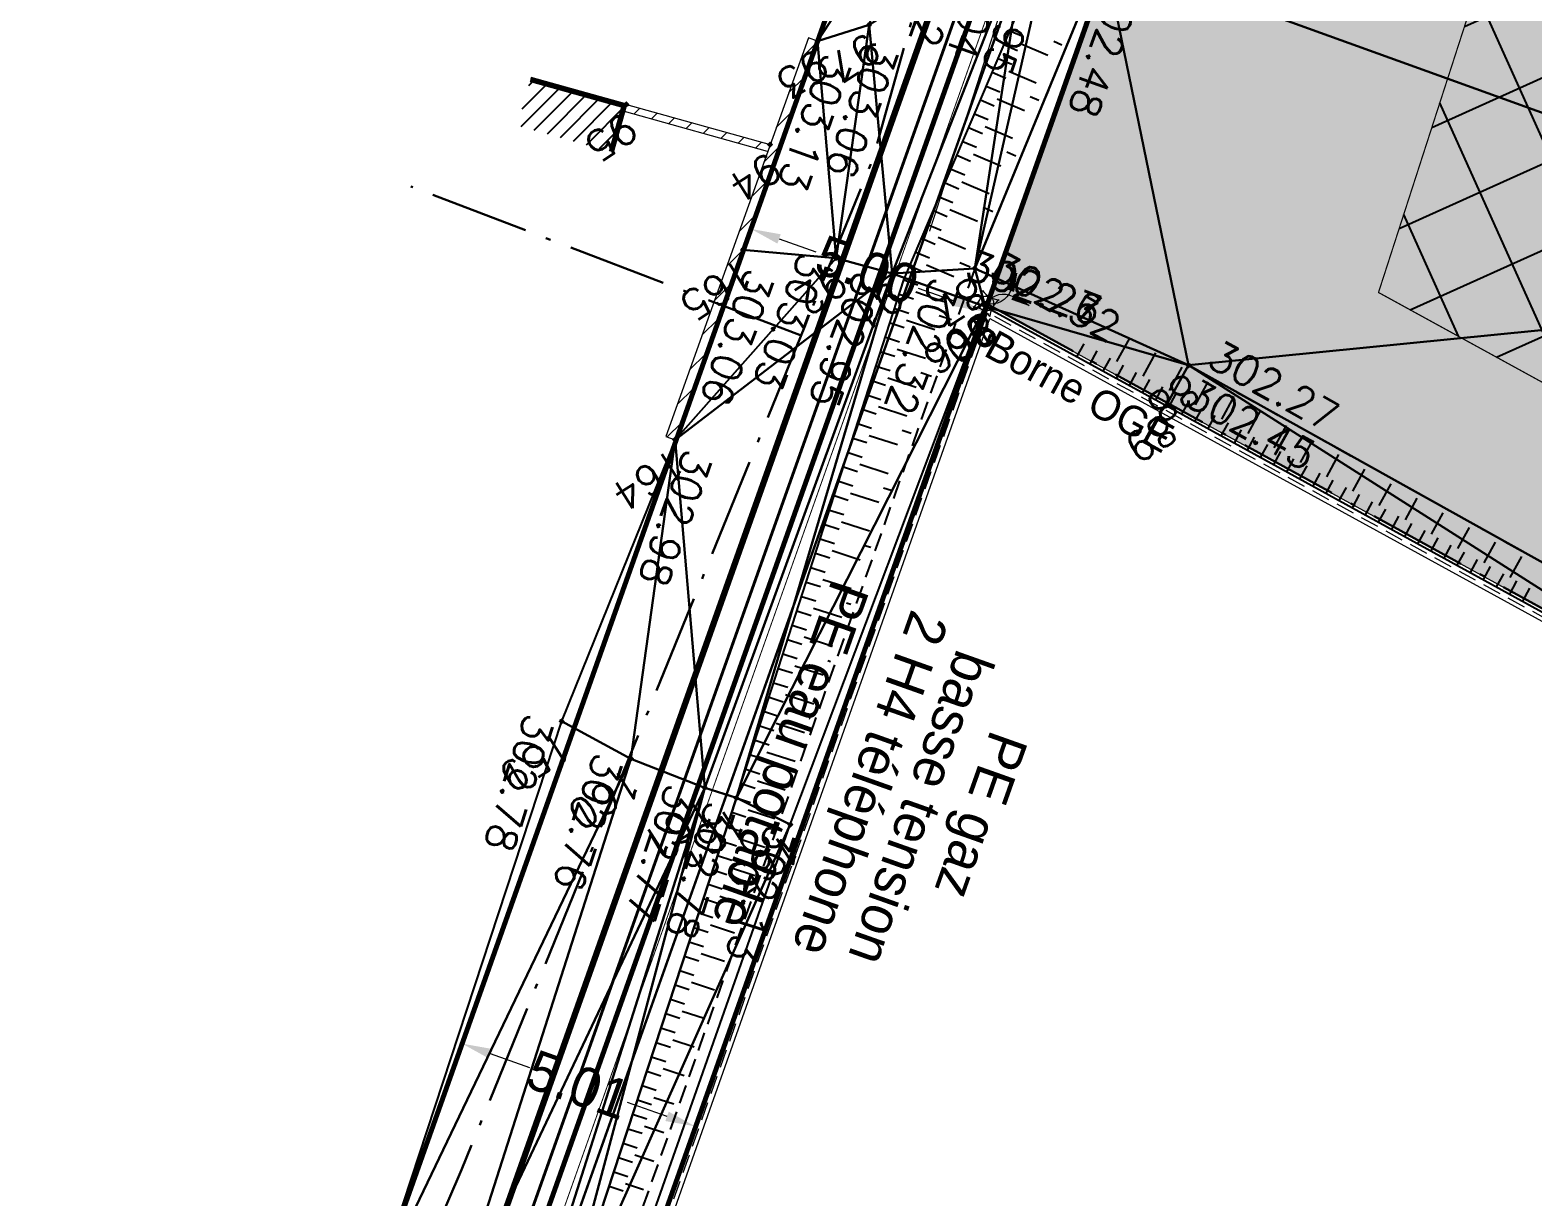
# Model space of a CAD drawing. Header units: metres. Extents: x 1851427 to 1852022, y 5183007 to 5183309.
# Drawn here: x 1851482.72 to 1851513.05, y 5183202.87 to 5183226.4 of the extents above; entities that cross this region are included whole.
import ezdxf
from ezdxf.enums import TextEntityAlignment as Align

# ---------------------------------------------------------------- set-up
doc = ezdxf.new("R2010")
doc.units = ezdxf.units.M
doc.header["$LTSCALE"] = 2.5
doc.header["$PDMODE"] = 35
doc.header["$PDSIZE"] = 0.03
for name, pattern in [('L16', [0.375, 0.3, -0.075]), ('L32', [2.5, 2, -0.1, 0.1, -0.1, 0.1, -0.1]), ('L5', [1.15, 0.8, -0.175, 0, -0.175]), ('L8', [0.225, 0.15, -0.075])]:
    doc.linetypes.add(name, pattern=pattern)
doc.layers.get('0').update_dxf_attribs({"linetype": 'CONTINUOUS', "lineweight": 30})
doc.layers.get('Defpoints').update_dxf_attribs({"linetype": 'CONTINUOUS'})
for name, color, linetype in [('BAT', 7, 'CONTINUOUS'), ('BAT_EP', 251, 'CONTINUOUS'), ('BAT_HAC', 251, 'CONTINUOUS'), ('EU 1_Canalisations', 34, 'L32'), ('PRO_IMPLANTATION_MAISON', 140, 'L8'), ('PRO_IMPLANTATION_MAISON_COT', 140, 'CONTINUOUS'), ('PRO_PAR_HAC', 7, 'CONTINUOUS'), ('PRO_RES_AEP', 130, 'CONTINUOUS'), ('PRO_RES_AEP_TXT', 130, 'CONTINUOUS'), ('PRO_RES_EDF', 1, 'CONTINUOUS'), ('PRO_RES_EDF_TXT', 1, 'CONTINUOUS'), ('PRO_RES_GDF', 30, 'CONTINUOUS'), ('PRO_RES_GDF_TXT', 30, 'CONTINUOUS'), ('PRO_RES_TEL', 84, 'CONTINUOUS'), ('PRO_RES_TEL_TXT', 84, 'CONTINUOUS'), ('PRO_VOI_APLAT', 7, 'CONTINUOUS'), ('PRO_VOI_APLAT_CON', 6, 'CONTINUOUS'), ('TAL_HACH', 44, 'CONTINUOUS'), ('TN_', 94, 'CONTINUOUS')]:
    doc.layers.add(name, color=color, linetype=linetype)
for name, color, linetype, lineweight in [('CLO_HAC', 251, 'CONTINUOUS', 15), ('CLO_MUR', 7, 'CONTINUOUS', 15), ('P', 7, 'CONTINUOUS', 50), ('PAR', 11, 'L5', 30), ('PAR_REP', 6, 'CONTINUOUS', 15), ('PRO_PAR', 1, 'CONTINUOUS', 35), ('PRO_PAR_COT', 200, 'CONTINUOUS', 20), ('TAL', 34, 'CONTINUOUS', 25), ('VOI', 251, 'CONTINUOUS', 20), ('Z', 7, 'CONTINUOUS', 9)]:
    doc.layers.add(name, color=color, linetype=linetype, lineweight=lineweight)
for name, color, linetype, plot in [('N', 1, 'CONTINUOUS', False), ('NCACHE', 7, 'CONTINUOUS', False), ('PCACHE', 7, 'CONTINUOUS', False), ('ZCACHE', 7, 'CONTINUOUS', False)]:
    doc.layers.add(name, color=color, linetype=linetype, plot=plot)
doc.layers.add('PRO_PAR_SURF', color=7, linetype='CONTINUOUS', lineweight=20, true_color=0x285a87)
doc.layers.add('PRO_PAR_TXT', color=7, linetype='CONTINUOUS', lineweight=20, true_color=0x285a87)
doc.styles.add('_ECRITURE', font='')
doc.styles.add('Ecriture', font='')
doc.styles.add('SIMPLEX', font='SIMPLEX.SHX', dxfattribs={"oblique": 27})
doc.styles.get("Standard").update_dxf_attribs({"font": 'Arial.ttf'})
doc.styles.get('_ECRITURE').set_extended_font_data('NewsGoth BT')
doc.styles.get('Ecriture').set_extended_font_data('NewsGoth BT')
doc.dimstyles.new('Voirie', dxfattribs={"dimtxt": 0.8, "dimasz": 0.6, "dimexe": 0.18, "dimexo": 0.0625, "dimgap": 0, "dimtad": 0, "dimzin": 0, "dimdsep": 46, "dimtxsty": 'Ecriture', "dimcen": 0.04, "dimclrd": 256, "dimclre": 256, "dimclrt": 256, "dimaunit": 2, "dimadec": 3, "dimazin": 0, "dimtfac": 1, "dimtofl": 0, "dimtmove": 0, "dimatfit": 0, "dimfxl": 1, "dimtolj": 1, "dimtzin": 0, "dimlwd": -1, "dimarcsym": 0})
pattern_1 = [(45, (0, 0), (-0.224506403027, 0.224506403027), [])]

# ---------------------------------------------------------------- blocks, each defined once
blk = doc.blocks.new('TCPOINT')
blk.add_point((0, 0))
at = {"layer": 'N'}
blk.add_attdef('MAT', (0.2, 0.2), '', height=0.34, dxfattribs=at)
at = {"layer": 'Z', "style": 'SIMPLEX'}
blk.add_attdef('ALT', (0.2, -0.54), '', height=0.34, dxfattribs=at)
blk = doc.blocks.new('*U42')
at = {"layer": 'PAR_REP'}
for radius in [0.15, 0.04]:
    blk.add_circle((0, 0), radius, dxfattribs=at)
for centre, start, end in [((-0.608, 0), 335.1326, 24.8674), ((0, 0.608), 245.1326, 294.8674), ((0.608, 0), 155.1326, 204.8674), ((0, -0.608), 65.1326, 114.8674)]:
    blk.add_arc(centre, 0.458, start, end, dxfattribs=at)
at = {"layer": 'PAR_REP', "style": '_ECRITURE'}
blk.add_text('Borne OGE', height=0.6, dxfattribs=at).set_placement((0.432, -0.948))
blk = doc.blocks.new('fleche cote')
blk.add_hatch(color=0).paths.add_polyline_path([(-0.524, -0.399), (-0.524, -0.55), (-0.975, -0.475)])
at = {"color": 0}
blk.add_lwpolyline([(-0.524, -0.475, 0.385882), (0, 0)], format="xyb", dxfattribs=at)
blk.add_lwpolyline([(-0.524, -0.399), (-0.524, -0.55), (-0.975, -0.475)], close=True, dxfattribs=at)
blk = doc.blocks.new('fleche cote2')
blk.add_hatch(color=0).paths.add_polyline_path([(-0.524, 0.399), (-0.524, 0.55), (-0.975, 0.475)])
at = {"color": 0}
blk.add_lwpolyline([(-0.524, 0.399), (-0.524, 0.55), (-0.975, 0.475)], close=True, dxfattribs=at)
blk.add_lwpolyline([(-0.524, 0.475, -0.385882), (0, 0)], format="xyb", dxfattribs=at)
blk = doc.blocks.new('*D81')
at = {"layer": 'Defpoints', "color": 0, "transparency": 16777216}
for p in [(1851497.273, 5183222.39), (1851497.309, 5183222.492), (1851501.998, 5183220.828)]:
    blk.add_point(p, dxfattribs=at)
at = {"layer": 'PRO_PAR_TXT', "lineweight": -2, "transparency": 16777216}
for p, q in [((1851497.288, 5183222.433), (1851497.213, 5183222.22)), ((1851501.977, 5183220.769), (1851501.902, 5183220.557))]:
    blk.add_line(p, q, dxfattribs=at)
at = {"layer": 'PRO_PAR_TXT', "transparency": 16777216}
for p, q in [((1851497.838, 5183222.189), (1851498.58, 5183221.926)), ((1851501.396, 5183220.927), (1851500.654, 5183221.19))]:
    blk.add_line(p, q, dxfattribs=at)
for points in [[(1851497.872, 5183222.283), (1851497.805, 5183222.095), (1851497.273, 5183222.39)], [(1851501.43, 5183221.021), (1851501.363, 5183220.833), (1851501.962, 5183220.726)]]:
    blk.add_solid(points, dxfattribs=at)
at = {"layer": 'PRO_PAR_TXT', "transparency": 16777216, "insert": (1851499.617, 5183221.558), "char_height": 0.8, "attachment_point": 5, "rotation": 340.4674, "style": 'Ecriture'}
blk.add_mtext('\\A1;5.00', dxfattribs=at)
blk = doc.blocks.new('*D83')
at = {"layer": 'Defpoints', "color": 0, "transparency": 16777216}
for p in [(1851491.443, 5183205.958), (1851491.071, 5183204.908), (1851495.771, 5183203.241)]:
    blk.add_point(p, dxfattribs=at)
at = {"layer": 'PRO_PAR_TXT', "lineweight": -2, "transparency": 16777216}
for p, q in [((1851491.092, 5183204.967), (1851491.504, 5183206.128)), ((1851495.792, 5183203.3), (1851496.203, 5183204.46))]:
    blk.add_line(p, q, dxfattribs=at)
at = {"layer": 'PRO_PAR_TXT', "transparency": 16777216}
for p, q in [((1851492.009, 5183205.757), (1851492.805, 5183205.475)), ((1851495.578, 5183204.491), (1851494.782, 5183204.774))]:
    blk.add_line(p, q, dxfattribs=at)
for points in [[(1851492.042, 5183205.852), (1851491.976, 5183205.663), (1851491.443, 5183205.958)], [(1851495.611, 5183204.586), (1851495.544, 5183204.397), (1851496.143, 5183204.291)]]:
    blk.add_solid(points, dxfattribs=at)
at = {"layer": 'PRO_PAR_TXT', "transparency": 16777216, "insert": (1851493.793, 5183205.124), "char_height": 0.8, "attachment_point": 5, "rotation": 340.4674, "style": 'Ecriture'}
blk.add_mtext('\\A1;5.01', dxfattribs=at)

msp = doc.modelspace()

# ---------------------------------------------------------------- hatches: boundary and pattern name
at = {"layer": 'BAT_HAC'}
h = msp.add_hatch(dxfattribs=at)
h.set_pattern_fill('ANSI31', color=251, scale=0.075)
h.set_pattern_definition([(45, (0, 0), (-0.16837980227, 0.16837980227), [])])
h.paths.add_polyline_path([(1851494.488, 5183223.939), (1851494.757, 5183224.902), (1851492.83, 5183225.44), (1851492.562, 5183224.477)])
at = {"layer": 'CLO_HAC'}
h = msp.add_hatch(dxfattribs=at)
h.set_pattern_fill('ANSI31', color=251, scale=0.1)
h.set_pattern_definition(pattern_1)
h.paths.add_polyline_path([(1851495.551, 5183218.206), (1851495.74, 5183218.138), (1851498.617, 5183226.18), (1851498.429, 5183226.248)])
h = msp.add_hatch(dxfattribs=at)
h.set_pattern_fill('ANSI31', color=251, scale=0.1)
h.set_pattern_definition(pattern_1)
h.paths.add_polyline_path([(1851494.757, 5183224.902), (1851494.717, 5183224.758), (1851497.607, 5183223.951), (1851497.658, 5183224.093)])
at = {"layer": 'PRO_IMPLANTATION_MAISON'}
h = msp.add_hatch(dxfattribs=at)
h.set_pattern_fill('ANSI37', color=256, scale=0.5)
h.set_pattern_definition([(24.21, (1851429.304, 5183182.4787), (-0.651005, 1.447877), []), (114.21, (1851429.304, 5183182.4787), (-1.447877, -0.651005), [])])
h.paths.add_polyline_path([(1851528.938, 5183227.949), (1851513.393, 5183231.804), (1851509.934, 5183221.109), (1851524.346, 5183213.21), (1851526.943, 5183219.903)])
at = {"layer": 'PRO_PAR_HAC'}
h = msp.add_hatch(color=41, dxfattribs=at)
h.dxf.hatch_style = 1
h.paths.add_polyline_path([(1851538.934, 5183251.64), (1851540.137, 5183256.493), (1851535.284, 5183257.696), (1851533.826, 5183251.815), (1851514.328, 5183256.649), (1851520.18, 5183275.941), (1851523.867, 5183277.78), (1851518.743, 5183279.657), (1851510.294, 5183251.887), (1851507.475, 5183237.393), (1851507.007, 5183234.983), (1851502.018, 5183220.887), (1851502.04, 5183220.874), (1851503.33, 5183224.508), (1851507.866, 5183237.296), (1851533.783, 5183230.869), (1851534.987, 5183235.722)])
h = msp.add_hatch(color=94, dxfattribs=at)
h.dxf.hatch_style = 1
h.paths.add_polyline_path([(1851531.193, 5183241.196), (1851530.755, 5183241.923), (1851509.387, 5183247.222), (1851507.007, 5183234.983), (1851502.018, 5183220.887), (1851502.04, 5183220.874), (1851503.33, 5183224.508), (1851507.866, 5183237.296), (1851528.93, 5183232.072)])
h = msp.add_hatch(color=174, dxfattribs=at)
h.dxf.hatch_style = 1
h.paths.add_polyline_path([(1851533.783, 5183230.869), (1851507.866, 5183237.296), (1851503.33, 5183224.508), (1851502.04, 5183220.874), (1851526.425, 5183207.509), (1851530.764, 5183218.694)])
at = {"layer": 'PRO_VOI_APLAT'}
h = msp.add_hatch(color=81, dxfattribs=at)
h.dxf.hatch_style = 1
h.paths.add_polyline_path([(1851509.372, 5183247.143), (1851530.648, 5183241.867), (1851531.152, 5183241.031), (1851528.93, 5183232.072), (1851507.866, 5183237.296), (1851502.04, 5183220.874), (1851502.018, 5183220.887), (1851507.007, 5183234.983)])

# ---------------------------------------------------------------- linework, layer by layer
at = {"layer": 'BAT', "flags": 128}
msp.add_lwpolyline([(1851494.488, 5183223.939), (1851494.757, 5183224.902), (1851492.83, 5183225.44)], dxfattribs=at)
at = {"layer": 'BAT_EP', "const_width": 0.08, "flags": 128}
msp.add_lwpolyline([(1851494.44, 5183223.952), (1851494.695, 5183224.868), (1851492.817, 5183225.392)], dxfattribs=at)
at = {"layer": 'CLO_MUR', "flags": 128}
for points in [[(1851498.429, 5183226.248), (1851495.551, 5183218.206)], [(1851498.617, 5183226.18), (1851495.74, 5183218.138)], [(1851498.617, 5183226.18), (1851498.429, 5183226.248)], [(1851497.607, 5183223.951), (1851494.717, 5183224.758)], [(1851494.757, 5183224.902), (1851497.658, 5183224.093)], [(1851489.523, 5183185.595), (1851501.998, 5183220.828), (1851526.34, 5183207.486)], [(1851491.098, 5183189.534), (1851502.091, 5183220.583), (1851526.258, 5183207.337)], [(1851495.551, 5183218.206), (1851495.74, 5183218.138)]]:
    msp.add_lwpolyline(points, dxfattribs=at)
at = {"layer": 'CLO_MUR', "linetype": 'L8', "flags": 128}
msp.add_lwpolyline([(1851491.022, 5183189.574), (1851502.045, 5183220.706), (1851526.299, 5183207.411)], dxfattribs=at)
at = {"layer": 'EU 1_Canalisations', "flags": 128}
msp.add_lwpolyline([(1851526.685, 5183242.334, 0.125, 0.125, 0), (1851512.207, 5183245.925, 0.125, 0.125, 0), (1851507.559, 5183245.532, 0.125, 0.125, 0), (1851486.972, 5183187.547, 0.125, 0.125, 0), (1851490.165, 5183181.295, 0, 0, 0)], format="xyseb", dxfattribs=at)
at = {"layer": 'PAR', "flags": 128}
for points in [[(1851502.018, 5183220.887), (1851507.007, 5183234.983), (1851510.294, 5183251.887), (1851522.413, 5183291.72)], [(1851508.41, 5183254.678), (1851499.729, 5183223.797), (1851491.432, 5183203.416), (1851486.112, 5183191.14)], [(1851498.282, 5183220.241), (1851490.406, 5183223.247)], [(1851502.018, 5183220.887), (1851489.523, 5183185.595)], [(1851502.018, 5183220.887), (1851526.425, 5183207.509)]]:
    msp.add_lwpolyline(points, dxfattribs=at)
at = {"layer": 'PRO_IMPLANTATION_MAISON', "const_width": 0.025, "flags": 128}
msp.add_lwpolyline([(1851528.938, 5183227.949), (1851513.393, 5183231.804), (1851509.934, 5183221.109), (1851524.346, 5183213.21), (1851526.943, 5183219.903)], close=True, dxfattribs=at)
at = {"layer": 'PRO_IMPLANTATION_MAISON_COT', "linetype": 'L8', "const_width": 0.025, "flags": 128}
msp.add_lwpolyline([(1851505.971, 5183238.104), (1851500.874, 5183222.342)], dxfattribs=at)
at = {"layer": 'PRO_PAR', "const_width": 0.1, "flags": 128}
for points in [[(1851507.199, 5183250.369), (1851498.617, 5183226.18), (1851489.615, 5183200.803), (1851486.112, 5183191.14)], [(1851494.321, 5183199.115), (1851503.33, 5183224.508), (1851507.866, 5183237.296)]]:
    msp.add_lwpolyline(points, dxfattribs=at)
at = {"layer": 'PRO_PAR_SURF', "flags": 128}
for points in [[(1851538.934, 5183251.64), (1851540.137, 5183256.493), (1851535.284, 5183257.696), (1851533.826, 5183251.815), (1851514.328, 5183256.649), (1851520.18, 5183275.941), (1851523.867, 5183277.78), (1851518.743, 5183279.657), (1851510.294, 5183251.887), (1851507.475, 5183237.393), (1851507.007, 5183234.983), (1851502.018, 5183220.887), (1851502.04, 5183220.874), (1851503.33, 5183224.508), (1851507.866, 5183237.296), (1851533.783, 5183230.869), (1851534.987, 5183235.722)], [(1851507.866, 5183237.296), (1851507.475, 5183237.393), (1851507.007, 5183234.983), (1851502.018, 5183220.887), (1851502.04, 5183220.874), (1851503.33, 5183224.508)], [(1851533.783, 5183230.869), (1851507.866, 5183237.296), (1851503.33, 5183224.508), (1851502.04, 5183220.874), (1851526.425, 5183207.509), (1851530.764, 5183218.694)]]:
    msp.add_lwpolyline(points, close=True, dxfattribs=at)
at = {"layer": 'PRO_RES_AEP', "const_width": 0.06, "flags": 128}
msp.add_lwpolyline([(1851510.779, 5183255.564), (1851508.03, 5183245.365), (1851487.444, 5183187.379), (1851486.462, 5183185.523)], dxfattribs=at)
at = {"layer": 'PRO_RES_EDF', "const_width": 0.02, "flags": 128}
msp.add_lwpolyline([(1851511.165, 5183246.518), (1851509.336, 5183246.961), (1851509.336, 5183246.961, 0.414214), (1851508.75, 5183246.566), (1851508.477, 5183245.161, -0.037282), (1851508.084, 5183243.724), (1851489.688, 5183191.907, -0.214528), (1851488.553, 5183190.723), (1851483.628, 5183188.627)], format="xyb", dxfattribs=at)
at = {"layer": 'PRO_RES_GDF', "const_width": 0.05, "flags": 128}
msp.add_lwpolyline([(1851511.099, 5183246.174), (1851509.269, 5183246.618), (1851509.269, 5183246.618, 0.414214), (1851508.918, 5183246.38), (1851508.542, 5183244.447, -0.037282), (1851508.149, 5183243.01), (1851488.27, 5183187.017), (1851487.257, 5183185.102)], format="xyb", dxfattribs=at)
at = {"layer": 'PRO_RES_TEL', "const_width": 0.1, "flags": 128}
msp.add_lwpolyline([(1851511.501, 5183247.542), (1851509.394, 5183248.064, 0.429225), (1851508.783, 5183247.675), (1851508.459, 5183246.008, -0.037282), (1851508.067, 5183244.571), (1851489.45, 5183192.135, -0.214528), (1851488.315, 5183190.95), (1851482.774, 5183188.709)], format="xyb", dxfattribs=at)
at = {"layer": 'PRO_VOI_APLAT_CON', "flags": 128}
msp.add_lwpolyline([(1851509.372, 5183247.143), (1851530.648, 5183241.867), (1851531.152, 5183241.031), (1851528.93, 5183232.072), (1851507.866, 5183237.296), (1851502.04, 5183220.874), (1851502.018, 5183220.887), (1851507.007, 5183234.983)], close=True, dxfattribs=at)
at = {"layer": 'TAL', "flags": 128}
msp.add_lwpolyline([(1851490.053, 5183189.404), (1851490.41, 5183190.73), (1851493.265, 5183199.603), (1851496.978, 5183210.914), (1851500.358, 5183221.366), (1851503.326, 5183228.34), (1851506.823, 5183237.554)], dxfattribs=at)
at = {"layer": 'TAL', "linetype": 'L8', "flags": 128}
for points in [[(1851507.772, 5183237.319), (1851504.401, 5183227.929), (1851501.787, 5183221.594), (1851490.465, 5183189.603)], [(1851506.102, 5183219.641), (1851518.756, 5183212.593), (1851524.494, 5183209.652), (1851526.611, 5183210.28), (1851530.4, 5183219.28), (1851535.995, 5183217.406), (1851549.616, 5183212.61), (1851561.161, 5183208.734)]]:
    msp.add_lwpolyline(points, dxfattribs=at)
at = {"layer": 'TAL_HACH'}
for p, q in [((1851502.495, 5183226.387), (1851502.771, 5183226.27)), ((1851503.382, 5183226.175), (1851503.541, 5183226.107)), ((1851502.376, 5183226.108), (1851502.652, 5183225.991)), ((1851502.712, 5183226.131), (1851503.264, 5183225.896)), ((1851502.257, 5183225.83), (1851502.533, 5183225.712)), ((1851502.474, 5183225.573), (1851503.026, 5183225.338)), ((1851502.02, 5183225.272), (1851502.296, 5183225.154)), ((1851502.139, 5183225.551), (1851502.415, 5183225.433)), ((1851501.901, 5183224.993), (1851502.177, 5183224.875)), ((1851502.237, 5183225.015), (1851502.789, 5183224.78)), ((1851502.908, 5183225.059), (1851503.079, 5183224.986)), ((1851501.783, 5183224.714), (1851502.059, 5183224.596)), ((1851501.664, 5183224.435), (1851501.94, 5183224.317)), ((1851501.999, 5183224.457), (1851502.551, 5183224.222)), ((1851501.545, 5183224.156), (1851501.821, 5183224.038)), ((1851501.427, 5183223.877), (1851501.703, 5183223.759)), ((1851501.762, 5183223.899), (1851502.314, 5183223.664)), ((1851502.433, 5183223.943), (1851502.616, 5183223.865)), ((1851501.308, 5183223.598), (1851501.584, 5183223.48)), ((1851501.189, 5183223.319), (1851501.465, 5183223.201)), ((1851501.525, 5183223.341), (1851502.077, 5183223.106)), ((1851501.071, 5183223.04), (1851501.347, 5183222.922)), ((1851501.958, 5183222.827), (1851502.153, 5183222.744)), ((1851500.952, 5183222.761), (1851501.228, 5183222.643)), ((1851501.287, 5183222.783), (1851501.839, 5183222.548)), ((1851500.833, 5183222.482), (1851501.109, 5183222.364)), ((1851501.05, 5183222.225), (1851501.602, 5183221.99)), ((1851500.596, 5183221.924), (1851500.872, 5183221.806)), ((1851500.714, 5183222.203), (1851500.99, 5183222.085)), ((1851500.477, 5183221.645), (1851500.753, 5183221.527)), ((1851500.812, 5183221.667), (1851501.365, 5183221.432)), ((1851501.483, 5183221.711), (1851501.691, 5183221.623)), ((1851500.358, 5183221.366), (1851500.639, 5183221.261)), ((1851500.264, 5183221.076), (1851500.55, 5183220.983)), ((1851500.595, 5183221.122), (1851501.161, 5183220.925)), ((1851500.171, 5183220.785), (1851500.456, 5183220.693)), ((1851500.077, 5183220.495), (1851500.362, 5183220.403)), ((1851500.409, 5183220.548), (1851500.98, 5183220.363)), ((1851501.071, 5183220.644), (1851501.316, 5183220.562)), ((1851499.983, 5183220.205), (1851500.268, 5183220.112)), ((1851504.656, 5183219.714), (1851504.915, 5183220.188)), ((1851499.889, 5183219.914), (1851500.174, 5183219.822)), ((1851500.221, 5183219.967), (1851500.792, 5183219.783)), ((1851503.85, 5183219.813), (1851503.994, 5183220.076)), ((1851504.115, 5183219.668), (1851504.259, 5183219.931)), ((1851505.185, 5183219.424), (1851505.443, 5183219.894)), ((1851499.795, 5183219.624), (1851500.08, 5183219.532)), ((1851500.698, 5183219.492), (1851500.913, 5183219.423)), ((1851504.379, 5183219.523), (1851504.523, 5183219.786)), ((1851504.644, 5183219.378), (1851504.788, 5183219.641)), ((1851504.908, 5183219.233), (1851505.053, 5183219.496)), ((1851505.714, 5183219.134), (1851505.97, 5183219.6)), ((1851499.701, 5183219.334), (1851499.987, 5183219.241)), ((1851500.034, 5183219.387), (1851500.604, 5183219.202)), ((1851505.173, 5183219.088), (1851505.317, 5183219.351)), ((1851505.438, 5183218.943), (1851505.582, 5183219.206)), ((1851506.243, 5183218.843), (1851506.497, 5183219.307)), ((1851499.607, 5183219.043), (1851499.893, 5183218.951)), ((1851505.702, 5183218.798), (1851505.846, 5183219.061)), ((1851505.967, 5183218.653), (1851506.111, 5183218.916)), ((1851506.772, 5183218.553), (1851507.024, 5183219.013)), ((1851499.513, 5183218.753), (1851499.799, 5183218.661)), ((1851499.846, 5183218.806), (1851500.417, 5183218.621)), ((1851506.231, 5183218.508), (1851506.375, 5183218.771)), ((1851506.496, 5183218.363), (1851506.64, 5183218.626)), ((1851507.302, 5183218.263), (1851507.551, 5183218.719)), ((1851499.419, 5183218.463), (1851499.705, 5183218.37)), ((1851500.323, 5183218.331), (1851500.505, 5183218.272)), ((1851506.76, 5183218.218), (1851506.905, 5183218.481)), ((1851507.025, 5183218.073), (1851507.169, 5183218.336)), ((1851507.831, 5183217.973), (1851508.079, 5183218.426)), ((1851499.326, 5183218.172), (1851499.611, 5183218.08)), ((1851499.658, 5183218.225), (1851500.229, 5183218.041)), ((1851507.29, 5183217.928), (1851507.434, 5183218.191)), ((1851507.554, 5183217.783), (1851507.698, 5183218.046)), ((1851508.36, 5183217.683), (1851508.606, 5183218.132)), ((1851499.232, 5183217.882), (1851499.517, 5183217.79)), ((1851507.819, 5183217.638), (1851507.963, 5183217.901)), ((1851508.083, 5183217.493), (1851508.228, 5183217.756)), ((1851508.889, 5183217.393), (1851509.133, 5183217.838)), ((1851499.138, 5183217.592), (1851499.423, 5183217.499)), ((1851499.47, 5183217.645), (1851500.041, 5183217.46)), ((1851508.348, 5183217.348), (1851508.492, 5183217.611)), ((1851508.613, 5183217.203), (1851508.757, 5183217.466)), ((1851509.418, 5183217.103), (1851509.66, 5183217.545)), ((1851499.044, 5183217.301), (1851499.329, 5183217.209)), ((1851499.282, 5183217.064), (1851499.853, 5183216.879)), ((1851499.947, 5183217.17), (1851500.098, 5183217.121)), ((1851508.877, 5183217.058), (1851509.021, 5183217.321)), ((1851509.142, 5183216.913), (1851509.286, 5183217.176)), ((1851509.947, 5183216.813), (1851510.187, 5183217.251)), ((1851498.95, 5183217.011), (1851499.235, 5183216.919)), ((1851509.406, 5183216.768), (1851509.551, 5183217.031)), ((1851509.671, 5183216.623), (1851509.815, 5183216.886)), ((1851510.477, 5183216.523), (1851510.715, 5183216.957)), ((1851498.856, 5183216.721), (1851499.142, 5183216.628)), ((1851499.095, 5183216.483), (1851499.666, 5183216.299)), ((1851509.936, 5183216.478), (1851510.08, 5183216.741)), ((1851510.2, 5183216.333), (1851510.344, 5183216.596)), ((1851511.006, 5183216.233), (1851511.242, 5183216.664)), ((1851498.762, 5183216.43), (1851499.048, 5183216.338)), ((1851510.465, 5183216.187), (1851510.609, 5183216.451)), ((1851510.729, 5183216.042), (1851510.873, 5183216.306)), ((1851510.994, 5183215.897), (1851511.138, 5183216.161)), ((1851511.535, 5183215.943), (1851511.769, 5183216.37)), ((1851498.668, 5183216.14), (1851498.954, 5183216.048)), ((1851498.907, 5183215.903), (1851499.478, 5183215.718)), ((1851499.572, 5183216.008), (1851499.69, 5183215.97)), ((1851511.258, 5183215.752), (1851511.403, 5183216.015)), ((1851511.523, 5183215.607), (1851511.667, 5183215.87)), ((1851512.064, 5183215.653), (1851512.296, 5183216.076)), ((1851498.481, 5183215.559), (1851498.766, 5183215.467)), ((1851498.574, 5183215.85), (1851498.86, 5183215.757)), ((1851511.788, 5183215.462), (1851511.932, 5183215.725)), ((1851512.052, 5183215.317), (1851512.196, 5183215.58)), ((1851512.593, 5183215.363), (1851512.823, 5183215.783)), ((1851498.387, 5183215.269), (1851498.672, 5183215.177)), ((1851498.719, 5183215.322), (1851499.29, 5183215.137)), ((1851512.317, 5183215.172), (1851512.461, 5183215.435)), ((1851512.581, 5183215.027), (1851512.726, 5183215.29)), ((1851498.293, 5183214.979), (1851498.578, 5183214.887)), ((1851512.846, 5183214.882), (1851512.99, 5183215.145)), ((1851498.199, 5183214.688), (1851498.484, 5183214.596)), ((1851498.531, 5183214.741), (1851499.102, 5183214.557)), ((1851499.196, 5183214.847), (1851499.283, 5183214.819)), ((1851498.105, 5183214.398), (1851498.39, 5183214.306)), ((1851498.011, 5183214.108), (1851498.297, 5183214.016)), ((1851498.344, 5183214.161), (1851498.914, 5183213.976)), ((1851497.917, 5183213.818), (1851498.203, 5183213.725)), ((1851497.823, 5183213.527), (1851498.109, 5183213.435)), ((1851498.156, 5183213.58), (1851498.727, 5183213.395)), ((1851498.821, 5183213.686), (1851498.876, 5183213.668)), ((1851497.729, 5183213.237), (1851498.015, 5183213.145)), ((1851497.636, 5183212.947), (1851497.921, 5183212.854)), ((1851497.968, 5183212.999), (1851498.539, 5183212.815)), ((1851497.542, 5183212.656), (1851497.827, 5183212.564)), ((1851498.445, 5183212.524), (1851498.468, 5183212.517)), ((1851497.448, 5183212.366), (1851497.733, 5183212.274)), ((1851497.78, 5183212.419), (1851498.351, 5183212.234)), ((1851497.354, 5183212.076), (1851497.639, 5183211.983)), ((1851497.26, 5183211.785), (1851497.545, 5183211.693)), ((1851497.592, 5183211.838), (1851498.163, 5183211.654)), ((1851497.166, 5183211.495), (1851497.452, 5183211.403)), ((1851497.072, 5183211.205), (1851497.358, 5183211.112)), ((1851497.405, 5183211.257), (1851497.959, 5183211.078)), ((1851496.978, 5183210.914), (1851497.264, 5183210.821)), ((1851496.883, 5183210.624), (1851497.168, 5183210.531)), ((1851497.216, 5183210.676), (1851497.755, 5183210.5)), ((1851496.788, 5183210.334), (1851497.073, 5183210.241)), ((1851497.025, 5183210.096), (1851497.55, 5183209.923)), ((1851496.693, 5183210.044), (1851496.978, 5183209.951)), ((1851496.597, 5183209.754), (1851496.883, 5183209.661)), ((1851496.835, 5183209.516), (1851497.347, 5183209.348)), ((1851496.502, 5183209.464), (1851496.787, 5183209.371)), ((1851496.312, 5183208.884), (1851496.597, 5183208.79)), ((1851496.407, 5183209.174), (1851496.692, 5183209.08)), ((1851496.644, 5183208.935), (1851497.143, 5183208.772)), ((1851496.217, 5183208.594), (1851496.502, 5183208.5)), ((1851496.121, 5183208.304), (1851496.406, 5183208.21)), ((1851496.454, 5183208.355), (1851496.939, 5183208.196)), ((1851496.026, 5183208.014), (1851496.311, 5183207.92)), ((1851495.931, 5183207.724), (1851496.216, 5183207.63)), ((1851496.264, 5183207.775), (1851496.735, 5183207.62)), ((1851495.836, 5183207.434), (1851496.121, 5183207.34)), ((1851495.741, 5183207.144), (1851496.026, 5183207.05)), ((1851496.073, 5183207.195), (1851496.532, 5183207.045)), ((1851495.645, 5183206.854), (1851495.93, 5183206.76)), ((1851495.55, 5183206.564), (1851495.835, 5183206.47)), ((1851495.883, 5183206.615), (1851496.328, 5183206.469)), ((1851495.455, 5183206.274), (1851495.74, 5183206.18)), ((1851495.36, 5183205.984), (1851495.645, 5183205.89)), ((1851495.692, 5183206.035), (1851496.124, 5183205.893)), ((1851495.264, 5183205.694), (1851495.55, 5183205.6)), ((1851495.169, 5183205.404), (1851495.454, 5183205.31)), ((1851495.502, 5183205.455), (1851495.92, 5183205.318)), ((1851495.074, 5183205.114), (1851495.359, 5183205.02)), ((1851494.979, 5183204.823), (1851495.264, 5183204.73)), ((1851495.311, 5183204.875), (1851495.717, 5183204.742)), ((1851494.884, 5183204.533), (1851495.169, 5183204.44)), ((1851494.788, 5183204.243), (1851495.073, 5183204.15)), ((1851495.121, 5183204.295), (1851495.513, 5183204.166)), ((1851494.693, 5183203.953), (1851494.978, 5183203.86)), ((1851494.598, 5183203.663), (1851494.883, 5183203.57)), ((1851494.931, 5183203.715), (1851495.309, 5183203.591)), ((1851494.503, 5183203.373), (1851494.788, 5183203.28)), ((1851494.74, 5183203.135), (1851495.105, 5183203.015)), ((1851494.408, 5183203.083), (1851494.693, 5183202.99))]:
    msp.add_line(p, q, dxfattribs=at)
at = {"layer": 'TN_'}
for points in [[(1851504.401, 5183227.929, 302.48), (1851522.774, 5183221.299, 302), (1851525.05, 5183234.467, 302.36)], [(1851499.656, 5183226.507, 303.06), (1851500.65, 5183229.297, 303.11), (1851498.617, 5183226.18, 303.13)], [(1851502.838, 5183228.439, 303.04), (1851499.656, 5183226.507, 303.06), (1851500.123, 5183221.495, 302.95)], [(1851502.838, 5183228.439, 303.04), (1851500.123, 5183221.495, 302.95), (1851501.787, 5183221.594, 302.32)], [(1851503.326, 5183228.34, 302.95), (1851502.838, 5183228.439, 303.04), (1851501.787, 5183221.594, 302.32)], [(1851504.401, 5183227.929, 302.48), (1851503.326, 5183228.34, 302.95), (1851501.787, 5183221.594, 302.32)], [(1851506.102, 5183219.641, 302.27), (1851504.401, 5183227.929, 302.48), (1851501.787, 5183221.594, 302.32)], [(1851506.102, 5183219.641, 302.27), (1851522.774, 5183221.299, 302), (1851504.401, 5183227.929, 302.48)], [(1851499.656, 5183226.507, 303.06), (1851498.617, 5183226.18, 303.13), (1851498.99, 5183221.804, 303.03)], [(1851499.656, 5183226.507, 303.06), (1851498.99, 5183221.804, 303.03), (1851500.123, 5183221.495, 302.95)], [(1851498.99, 5183221.804, 303.03), (1851498.617, 5183226.18, 303.13), (1851497.11, 5183221.968, 303.06)], [(1851498.99, 5183221.804, 303.03), (1851497.11, 5183221.968, 303.06), (1851495.74, 5183218.138, 302.98)], [(1851498.99, 5183221.804, 303.03), (1851495.74, 5183218.138, 302.98), (1851500.123, 5183221.495, 302.95)], [(1851500.123, 5183221.495, 302.95), (1851495.74, 5183218.138, 302.98), (1851496.34, 5183211.119, 302.77)], [(1851496.978, 5183210.914, 302.78), (1851500.123, 5183221.495, 302.95), (1851496.34, 5183211.119, 302.77)], [(1851501.998, 5183220.828, 302.32), (1851500.123, 5183221.495, 302.95), (1851496.978, 5183210.914, 302.78)], [(1851501.787, 5183221.594, 302.32), (1851500.123, 5183221.495, 302.95), (1851501.998, 5183220.828, 302.32)], [(1851501.998, 5183220.828, 302.32), (1851506.102, 5183219.641, 302.27), (1851501.787, 5183221.594, 302.32)], [(1851506.102, 5183219.641, 302.27), (1851518.756, 5183212.593, 301.79), (1851522.774, 5183221.299, 302)], [(1851498.065, 5183210.377, 302.13), (1851501.998, 5183220.828, 302.32), (1851496.978, 5183210.914, 302.78)], [(1851505.647, 5183218.827, 302.45), (1851506.102, 5183219.641, 302.27), (1851501.998, 5183220.828, 302.32)], [(1851505.647, 5183218.827, 302.45), (1851518.301, 5183211.886, 302.11), (1851506.102, 5183219.641, 302.27)], [(1851506.102, 5183219.641, 302.27), (1851518.301, 5183211.886, 302.11), (1851518.756, 5183212.593, 301.79)], [(1851494.849, 5183211.705, 302.76), (1851495.74, 5183218.138, 302.98), (1851493.449, 5183212.46, 302.78)], [(1851496.34, 5183211.119, 302.77), (1851495.74, 5183218.138, 302.98), (1851494.849, 5183211.705, 302.76)], [(1851494.849, 5183211.705, 302.76), (1851493.449, 5183212.46, 302.78), (1851489.615, 5183200.803, 302.7)], [(1851491.165, 5183200.212, 302.6), (1851494.849, 5183211.705, 302.76), (1851489.615, 5183200.803, 302.7)], [(1851491.165, 5183200.212, 302.6), (1851496.34, 5183211.119, 302.77), (1851494.849, 5183211.705, 302.76)], [(1851492.729, 5183199.749, 302.49), (1851496.34, 5183211.119, 302.77), (1851491.165, 5183200.212, 302.6)], [(1851493.265, 5183199.603, 302.47), (1851496.34, 5183211.119, 302.77), (1851492.729, 5183199.749, 302.49)], [(1851496.978, 5183210.914, 302.78), (1851496.34, 5183211.119, 302.77), (1851493.265, 5183199.603, 302.47)], [(1851498.065, 5183210.377, 302.13), (1851496.978, 5183210.914, 302.78), (1851493.265, 5183199.603, 302.47)], [(1851494.164, 5183199.294, 302.02), (1851498.065, 5183210.377, 302.13), (1851493.265, 5183199.603, 302.47)]]:
    msp.add_3dface(points, dxfattribs=at)
at = {"layer": 'VOI', "linetype": 'L16', "flags": 128}
msp.add_lwpolyline([(1851500.123, 5183221.495), (1851502.838, 5183228.439), (1851507.167, 5183240.454), (1851509.308, 5183246.816)], dxfattribs=at)
msp.add_lwpolyline([(1851490.255, 5183184.766, -0.322962), (1851489.122, 5183188.616), (1851492.729, 5183199.749), (1851496.34, 5183211.119), (1851500.123, 5183221.495)], format="xyb", dxfattribs=at)

# ---------------------------------------------------------------- block references
at = {"layer": 'P'}
ref = msp.add_blockref('TCPOINT', (1851501.733, 5183228.814, 303.12), dxfattribs=dict(at, rotation=212.5130430288477))
ref.add_attrib('MAT', '82', (1851501.703, 5183228.676, 303.12), dxfattribs={"layer": 'N', "height": 0.6, "rotation": 212.513, "style": 'SIMPLEX'})
ref.add_attrib('ALT', '303.12', dxfattribs={"layer": 'Z', "height": 0.6, "rotation": 250.3868, "style": 'SIMPLEX'}).set_placement((1851501.972, 5183228.668, 303.12), align=Align.TOP_LEFT)
ref = msp.add_blockref('TCPOINT', (1851502.838, 5183228.439, 303.04), dxfattribs=dict(at, rotation=212.5130430288477))
ref.add_attrib('MAT', '83', (1851502.808, 5183228.301, 303.04), dxfattribs={"layer": 'N', "height": 0.6, "rotation": 212.513, "style": 'SIMPLEX'})
ref.add_attrib('ALT', '303.04', dxfattribs={"layer": 'Z', "height": 0.6, "rotation": 250.3868, "style": 'SIMPLEX'}).set_placement((1851502.727, 5183228.402, 303.04), align=Align.TOP_LEFT)
ref = msp.add_blockref('TCPOINT', (1851503.326, 5183228.34, 302.95), dxfattribs=dict(at, rotation=212.5130430288477))
ref.add_attrib('MAT', '84', (1851503.295, 5183228.202, 302.95), dxfattribs={"layer": 'N', "height": 0.6, "rotation": 212.513, "style": 'SIMPLEX'})
ref.add_attrib('ALT', '302.95', dxfattribs={"layer": 'Z', "height": 0.6, "rotation": 250.3868, "style": 'SIMPLEX'}).set_placement((1851503.432, 5183228.1, 302.95), align=Align.TOP_LEFT)
ref = msp.add_blockref('TCPOINT', (1851504.401, 5183227.929, 302.48), dxfattribs=dict(at, rotation=212.5130430288477))
ref.add_attrib('MAT', '85', (1851504.371, 5183227.791, 302.48), dxfattribs={"layer": 'N', "height": 0.6, "rotation": 212.513, "style": 'SIMPLEX'})
ref.add_attrib('ALT', '302.48', dxfattribs={"layer": 'Z', "height": 0.6, "rotation": 250.3868, "style": 'SIMPLEX'}).set_placement((1851505.18, 5183227.242, 302.48), align=Align.TOP_LEFT)
ref = msp.add_blockref('TCPOINT', (1851499.656, 5183226.507, 303.06), dxfattribs=dict(at, rotation=212.5130430288477))
ref.add_attrib('MAT', '97', (1851499.626, 5183226.369, 303.06), dxfattribs={"layer": 'N', "height": 0.6, "rotation": 212.513, "style": 'SIMPLEX'})
ref.add_attrib('ALT', '303.06', dxfattribs={"layer": 'Z', "height": 0.6, "rotation": 250.3868, "style": 'SIMPLEX'}).set_placement((1851500.274, 5183226.018), align=Align.TOP_LEFT)
ref = msp.add_blockref('TCPOINT', (1851498.617, 5183226.18, 303.13), dxfattribs=dict(at, rotation=212.5130430288477))
ref.add_attrib('MAT', '93', (1851498.587, 5183226.042, 303.13), dxfattribs={"layer": 'N', "height": 0.6, "rotation": 212.513, "style": 'SIMPLEX'})
ref.add_attrib('ALT', '303.13', dxfattribs={"layer": 'Z', "height": 0.6, "rotation": 250.3103, "style": 'SIMPLEX'}).set_placement((1851499.314, 5183225.761, 303.13), align=Align.TOP_LEFT)
ref = msp.add_blockref('TCPOINT', (1851494.757, 5183224.902), dxfattribs=dict(at, rotation=212.5130430288477))
ref.add_attrib('MAT', '95', (1851494.726, 5183224.764), dxfattribs={"layer": 'N', "height": 0.6, "rotation": 212.513, "style": 'SIMPLEX'})
ref = msp.add_blockref('TCPOINT', (1851497.658, 5183224.093), dxfattribs=dict(at, rotation=212.5130430288477))
ref.add_attrib('MAT', '94', (1851497.628, 5183223.955), dxfattribs={"layer": 'N', "height": 0.6, "rotation": 212.513, "style": 'SIMPLEX'})
ref = msp.add_blockref('TCPOINT', (1851497.11, 5183221.968, 303.06), dxfattribs=dict(at, rotation=212.5130430288477))
ref.add_attrib('MAT', '165', (1851497.08, 5183221.83, 303.06), dxfattribs={"layer": 'N', "height": 0.6, "rotation": 212.513, "style": 'SIMPLEX'})
ref.add_attrib('ALT', '303.06', dxfattribs={"layer": 'Z', "height": 0.6, "rotation": 250.3103, "style": 'SIMPLEX'}).set_placement((1851497.757, 5183221.427, 303.06), align=Align.TOP_LEFT)
ref = msp.add_blockref('TCPOINT', (1851498.99, 5183221.804, 303.03), dxfattribs=dict(at, rotation=212.5130430288477))
ref.add_attrib('MAT', '92', (1851498.96, 5183221.666, 303.03), dxfattribs={"layer": 'N', "height": 0.6, "rotation": 212.513, "style": 'SIMPLEX'})
ref.add_attrib('ALT', '303.03', dxfattribs={"layer": 'Z', "height": 0.6, "rotation": 249.9674, "style": 'SIMPLEX'}).set_placement((1851498.834, 5183221.745, 303.03), align=Align.TOP_LEFT)
ref = msp.add_blockref('TCPOINT', (1851501.787, 5183221.594, 302.32), dxfattribs=dict(at, rotation=212.5130430288477))
ref.add_attrib('MAT', '87', (1851501.756, 5183221.456, 302.32), dxfattribs={"layer": 'N', "height": 0.6, "rotation": 212.513, "style": 'SIMPLEX'})
ref.add_attrib('ALT', '302.32', dxfattribs={"layer": 'Z', "height": 0.6, "rotation": 249.9674, "style": 'SIMPLEX'}).set_placement((1851501.492, 5183221.245, 302.32), align=Align.TOP_LEFT)
ref = msp.add_blockref('TCPOINT', (1851501.998, 5183220.828, 302.32), dxfattribs=dict(at, rotation=212.5130430288477))
ref.add_attrib('MAT', '90', (1851501.967, 5183220.69, 302.32), dxfattribs={"layer": 'N', "height": 0.6, "rotation": 212.513, "style": 'SIMPLEX'})
ref.add_attrib('ALT', '302.32', dxfattribs={"layer": 'Z', "height": 0.6, "rotation": 331.2723, "style": 'SIMPLEX'}).set_placement((1851502.323, 5183221.966), align=Align.TOP_LEFT)
ref = msp.add_blockref('TCPOINT', (1851500.123, 5183221.495, 302.95), dxfattribs=dict(at, rotation=212.5130430288477))
ref.add_attrib('MAT', '91', (1851500.092, 5183221.357, 302.95), dxfattribs={"layer": 'N', "height": 0.6, "rotation": 212.513, "style": 'SIMPLEX'})
ref.add_attrib('ALT', '302.95', dxfattribs={"layer": 'Z', "height": 0.6, "rotation": 249.9674, "style": 'SIMPLEX'}).set_placement((1851499.957, 5183221.372, 302.95), align=Align.TOP_LEFT)
ref = msp.add_blockref('TCPOINT', (1851506.102, 5183219.641, 302.27), dxfattribs=dict(at, rotation=212.5130430288477))
ref.add_attrib('MAT', '88', (1851506.072, 5183219.503, 302.27), dxfattribs={"layer": 'N', "height": 0.6, "rotation": 212.513, "style": 'SIMPLEX'})
ref.add_attrib('ALT', '302.27', dxfattribs={"layer": 'Z', "height": 0.6, "rotation": 330.882, "style": 'SIMPLEX'}).set_placement((1851506.733, 5183220.172), align=Align.TOP_LEFT)
ref = msp.add_blockref('TCPOINT', (1851505.647, 5183218.827, 302.45), dxfattribs=dict(at, rotation=212.5130430288477))
ref.add_attrib('MAT', '89', (1851505.617, 5183218.689, 302.45), dxfattribs={"layer": 'N', "height": 0.6, "rotation": 212.513, "style": 'SIMPLEX'})
ref.add_attrib('ALT', '302.45', dxfattribs={"layer": 'Z', "height": 0.6, "rotation": 330.882, "style": 'SIMPLEX'}).set_placement((1851506.272, 5183219.394), align=Align.TOP_LEFT)
ref = msp.add_blockref('TCPOINT', (1851495.74, 5183218.138, 302.98), dxfattribs=dict(at, rotation=212.5130430288477))
ref.add_attrib('MAT', '164', (1851495.709, 5183218, 302.98), dxfattribs={"layer": 'N', "height": 0.6, "rotation": 212.513, "style": 'SIMPLEX'})
ref.add_attrib('ALT', '302.98', dxfattribs={"layer": 'Z', "height": 0.6, "rotation": 250.3103, "style": 'SIMPLEX'}).set_placement((1851496.508, 5183217.785, 302.98), align=Align.TOP_LEFT)
ref = msp.add_blockref('TCPOINT', (1851493.449, 5183212.46, 302.78), dxfattribs=dict(at, rotation=212.5130430288477))
ref.add_attrib('MAT', '159', (1851493.418, 5183212.322, 302.78), dxfattribs={"layer": 'N', "height": 0.6, "rotation": 212.513, "style": 'SIMPLEX'})
ref.add_attrib('ALT', '302.78', dxfattribs={"layer": 'Z', "height": 0.6, "rotation": 252.3826, "style": 'SIMPLEX'}).set_placement((1851493.305, 5183212.467, 302.78), align=Align.TOP_LEFT)
ref = msp.add_blockref('TCPOINT', (1851494.849, 5183211.705, 302.76), dxfattribs=dict(at, rotation=212.5130430288477))
ref.add_attrib('MAT', '160', (1851494.819, 5183211.567, 302.76), dxfattribs={"layer": 'N', "height": 0.6, "rotation": 212.513, "style": 'SIMPLEX'})
ref.add_attrib('ALT', '302.76', dxfattribs={"layer": 'Z', "height": 0.6, "rotation": 252.3826, "style": 'SIMPLEX'}).set_placement((1851494.699, 5183211.679, 302.76), align=Align.TOP_LEFT)
ref = msp.add_blockref('TCPOINT', (1851496.34, 5183211.119, 302.77), dxfattribs=dict(at, rotation=212.5130430288477))
ref.add_attrib('MAT', '161', (1851496.309, 5183210.981, 302.77), dxfattribs={"layer": 'N', "height": 0.6, "rotation": 212.513, "style": 'SIMPLEX'})
ref.add_attrib('ALT', '302.77', dxfattribs={"layer": 'Z', "height": 0.6, "rotation": 252.3826, "style": 'SIMPLEX'}).set_placement((1851496.155, 5183211.052, 302.77), align=Align.TOP_LEFT)
ref = msp.add_blockref('TCPOINT', (1851496.978, 5183210.914, 302.78), dxfattribs=dict(at, rotation=212.5130430288477))
ref.add_attrib('MAT', '162', (1851496.948, 5183210.776, 302.78), dxfattribs={"layer": 'N', "height": 0.6, "rotation": 212.513, "style": 'SIMPLEX'})
ref.add_attrib('ALT', '302.78', dxfattribs={"layer": 'Z', "height": 0.6, "rotation": 252.3826, "style": 'SIMPLEX'}).set_placement((1851496.967, 5183210.699, 302.78), align=Align.TOP_LEFT)
ref = msp.add_blockref('TCPOINT', (1851498.065, 5183210.377, 302.13), dxfattribs=dict(at, rotation=212.5130430288477))
ref.add_attrib('MAT', '163', (1851498.034, 5183210.239, 302.13), dxfattribs={"layer": 'N', "height": 0.6, "rotation": 212.513, "style": 'SIMPLEX'})
ref.add_attrib('ALT', '302.13', dxfattribs={"layer": 'Z', "height": 0.6, "rotation": 252.3826, "style": 'SIMPLEX'}).set_placement((1851498.172, 5183210.234, 302.13), align=Align.TOP_LEFT)
at = {"layer": 'PAR_REP', "rotation": 331.2722536641554}
msp.add_blockref('*U42', (1851502.018, 5183220.887), dxfattribs=at)
at = {"layer": 'PCACHE'}
ref = msp.add_blockref('TCPOINT', (1851502.011, 5183220.89), dxfattribs=dict(at, rotation=212.5130430288477))
ref.add_attrib('MAT', '166', (1851501.98, 5183220.752), dxfattribs={"layer": 'N', "height": 0.6, "rotation": 212.513, "style": 'SIMPLEX'})
ref.add_attrib('ALT', '302.27', dxfattribs={"layer": 'Z', "height": 0.6, "rotation": 339.21, "style": 'SIMPLEX'}).set_placement((1851501.763, 5183221.988), align=Align.TOP_LEFT)
ref = msp.add_blockref('TCPOINT', (1851502.018, 5183220.887, 302.26), dxfattribs=dict(at, rotation=212.5130430288477))
ref.add_attrib('MAT', '86', (1851501.987, 5183220.749, 302.26), dxfattribs={"layer": 'NCACHE', "height": 0.6, "rotation": 212.513, "style": 'SIMPLEX'})
ref.add_attrib('ALT', '302.26', dxfattribs={"layer": 'ZCACHE', "height": 0.6, "rotation": 339.21, "style": 'SIMPLEX'}).set_placement((1851501.77, 5183221.984, 302.26), align=Align.TOP_LEFT)
at = {"layer": 'PRO_PAR_COT'}
for name, xscale, yscale, zscale, rotation in [('fleche cote2', 0.8000000000000002, 0.8000000000000002, 0.8000000000000002, 250.5112102546583), ('fleche cote', 0.8, 0.8, 0.8, 151.2722534954356)]:
    msp.add_blockref(name, (1851502.018, 5183220.887), dxfattribs=dict(at, xscale=xscale, yscale=yscale, zscale=zscale, rotation=rotation))

# ---------------------------------------------------------------- texts
at = {"layer": 'PRO_RES_AEP_TXT', "linetype": 'Continuous', "ltscale": 0.2, "style": 'Ecriture'}
msp.add_text('PE eau potable', height=0.8, rotation=250.4537, dxfattribs=at).set_placement((1851498.914, 5183215.352))
at = {"layer": 'PRO_RES_EDF_TXT', "linetype": 'Continuous', "ltscale": 0.2, "style": 'Ecriture'}
msp.add_text('basse tension', height=0.8, rotation=250.4537, dxfattribs=at).set_placement((1851501.433, 5183213.949))
at = {"layer": 'PRO_RES_GDF_TXT', "linetype": 'Continuous', "ltscale": 0.2, "style": 'Ecriture'}
msp.add_text('PE gaz', height=0.8, rotation=250.4537, dxfattribs=at).set_placement((1851502.118, 5183212.317))
at = {"layer": 'PRO_RES_TEL_TXT', "linetype": 'Continuous', "ltscale": 0.2, "style": 'Ecriture'}
msp.add_text('2 H4 téléphone', height=0.8, rotation=250.4537, dxfattribs=at).set_placement((1851500.517, 5183214.746))

# ---------------------------------------------------------------- dimensions: what is measured, and where the dimension line sits
at = {"layer": 'PRO_PAR_TXT'}
for p1, p2, distance, text, picture, middle in [((1851501.998, 5183220.828), (1851497.309, 5183222.492), 0.108, '5.00', '*D81', (1851499.617, 5183221.558)), ((1851495.771, 5183203.241), (1851491.071, 5183204.908), -1.114, '5.01', '*D83', (1851493.793, 5183205.124))]:
    dim = msp.add_aligned_dim(p1=p1, p2=p2, distance=distance, text=text, dimstyle='Voirie', dxfattribs=at)
    dim.commit()
    dim.dimension.update_dxf_attribs({"geometry": picture, "text_midpoint": middle})

doc.saveas('drawing.dxf')
